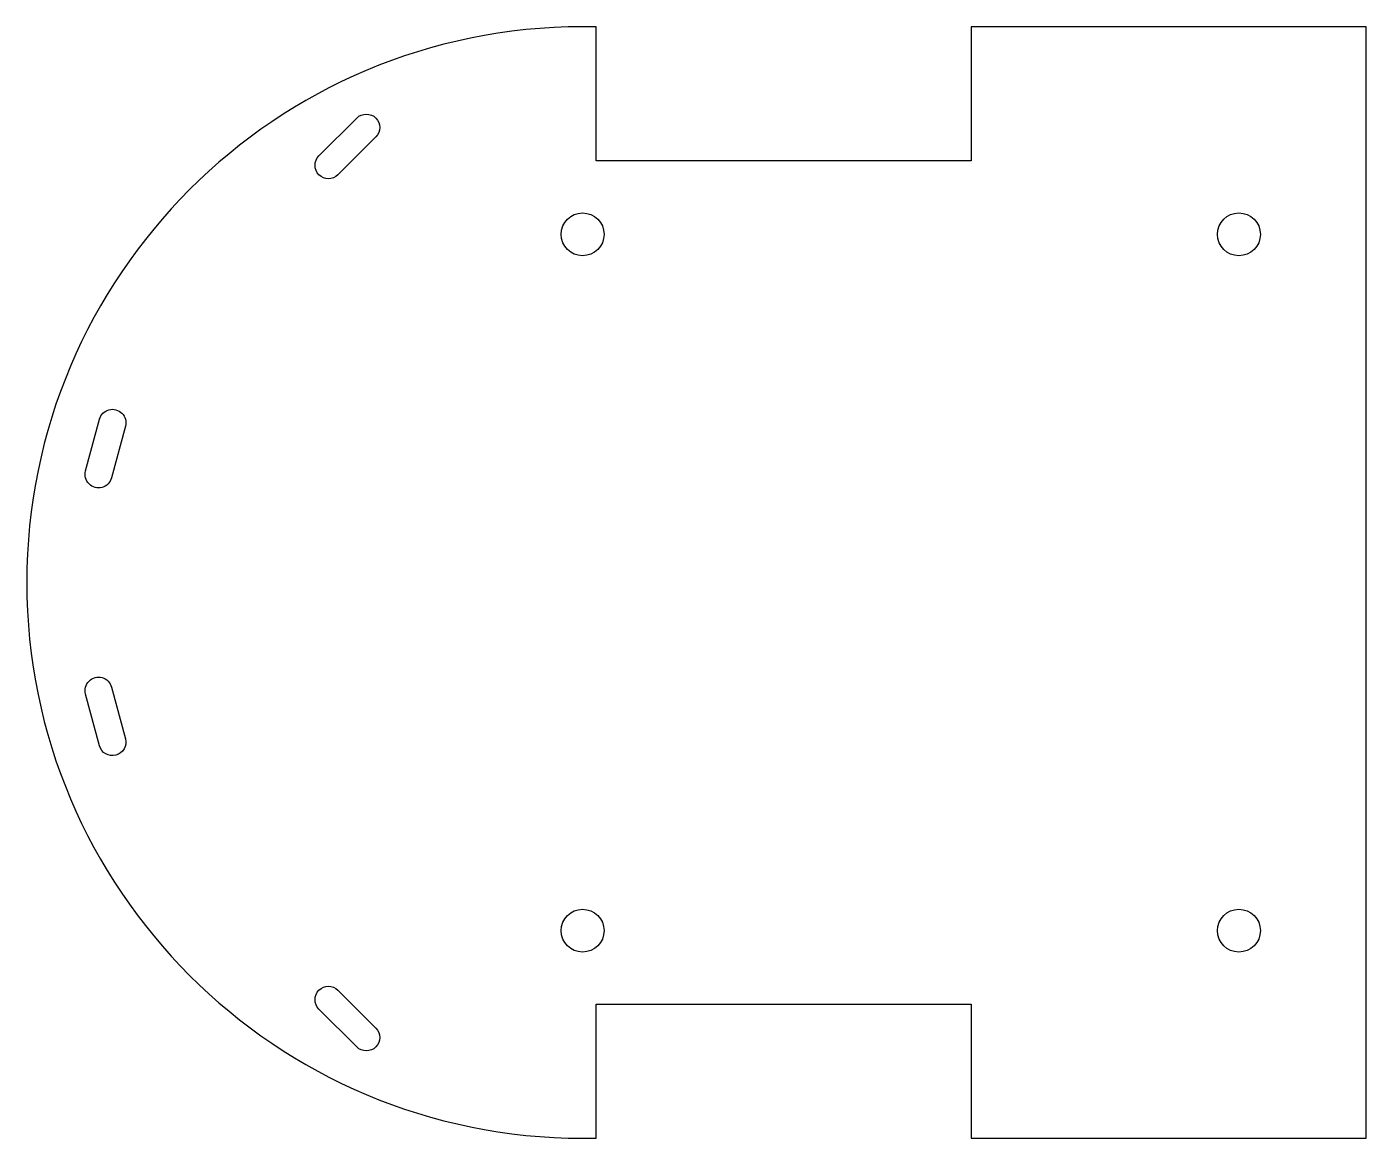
# Model space of a CAD drawing. Header units: millimetres. Extents: x -56.5 to 43.5, y -41.5 to 41.5.
import ezdxf

# ---------------------------------------------------------------- set-up
doc = ezdxf.new("R2010")
doc.units = ezdxf.units.MM

msp = doc.modelspace()

# ---------------------------------------------------------------- linework, layer by layer
at = {"linetype": 'Continuous', "flags": 128}
for points in [[(-15, 41.5, 1), (-15, -41.5), (-14, -41.5), (-14, -31.5), (14, -31.5), (14, -41.5), (43.5, -41.5), (43.5, 41.5), (14, 41.5), (14, 31.5), (-14, 31.5), (-14, 41.5)], [(-33.272, 30.444, -1), (-34.686, 31.858), (-31.858, 34.686, -1), (-30.444, 33.272)], [(-50.177, 7.809, -1), (-52.109, 8.327), (-51.074, 12.191, -1), (-49.142, 11.673)], [(-49.142, -11.673, -1), (-51.074, -12.191), (-52.109, -8.327, -1), (-50.177, -7.809)], [(-30.444, -33.272, -1), (-31.858, -34.686), (-34.686, -31.858, -1), (-33.272, -30.444)]]:
    msp.add_lwpolyline(points, format="xyb", close=True, dxfattribs=at)
at = {"linetype": 'Continuous'}
for centre in [(-15, 26), (34, 26), (-15, -26), (34, -26)]:
    msp.add_circle(centre, 1.6, dxfattribs=at)

doc.saveas('drawing.dxf')
